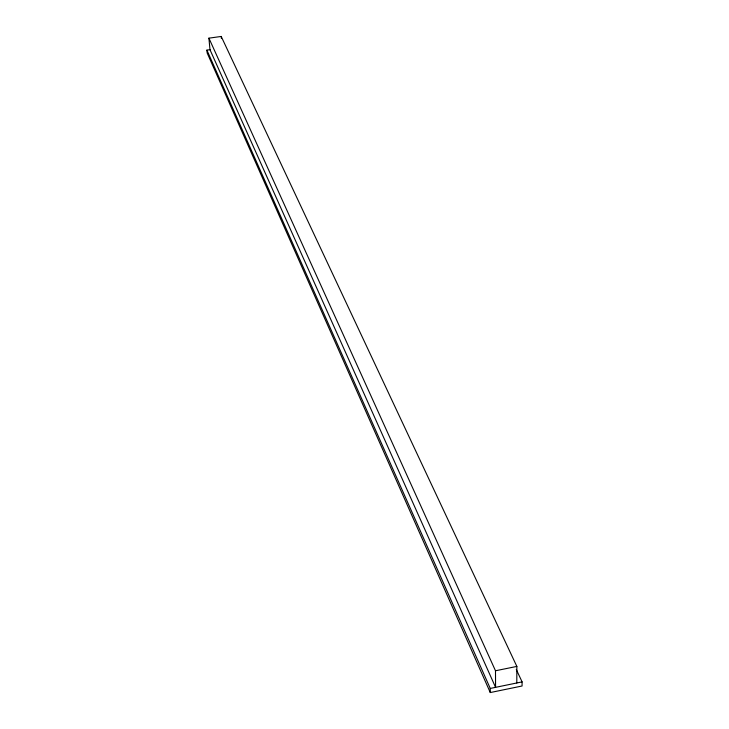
<?xml version="1.0" encoding="UTF-8"?>
<svg xmlns="http://www.w3.org/2000/svg" width="729" height="729" viewBox="0 0 729 729"><rect width="100%" height="100%" fill="white"/><g stroke="black" fill="none" stroke-linecap="round" stroke-linejoin="round"><path stroke-width="1.09" d="M516.797 682.982L516.852 666.415L221.215 36.45L208.922 38.163L209.979 49.7L495.574 687.347L495.492 670.771L208.922 38.163M516.296 669.514L522.092 681.888L522.064 685.998L490.28 692.55L207.173 52.998L206.908 50.128L210.152 49.672M206.908 50.128L490.252 688.44L522.092 681.888M495.492 670.771L516.852 666.415M221.215 36.45L221.397 38.546M490.252 688.44L490.28 692.55"/></g></svg>
